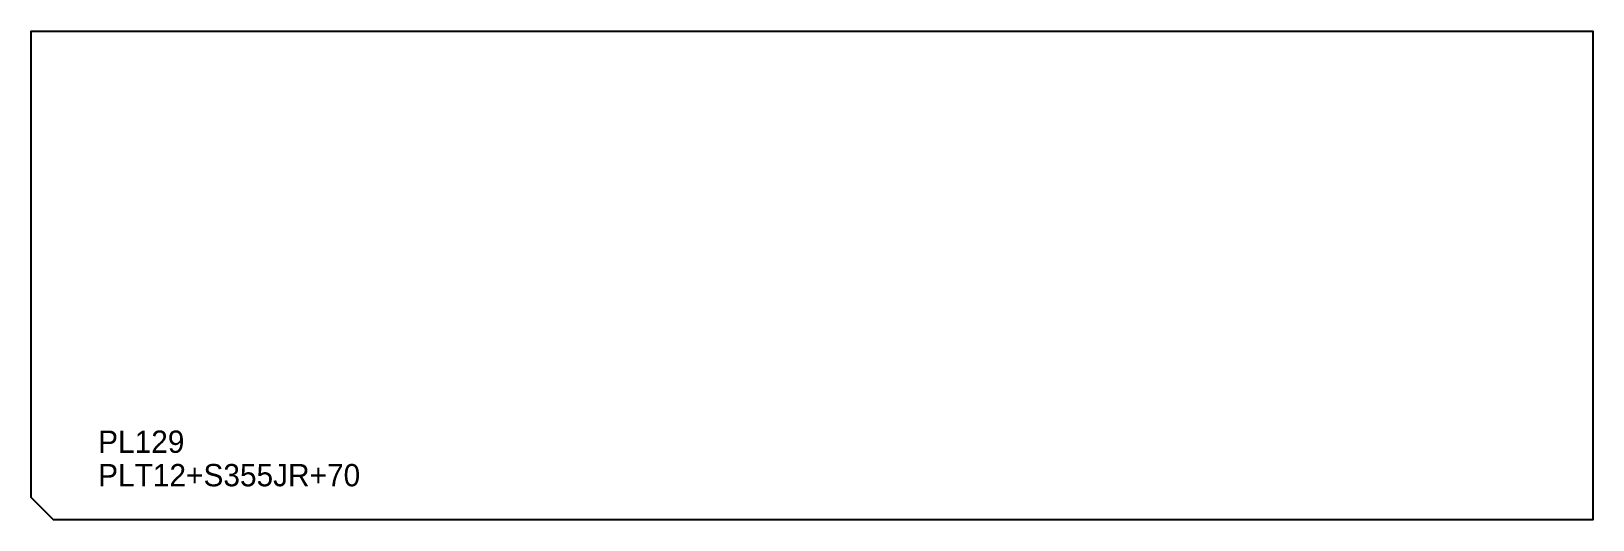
# Model space of a CAD drawing. Extents: x 0 to 700, y 0 to 219.
import ezdxf

# ---------------------------------------------------------------- set-up
doc = ezdxf.new("R2010")
doc.units = 0
for name, color, linetype in [('CUT', 7, 'CONTINUOUS'), ('SCRIBE', 3, 'CONTINUOUS'), ('TEXT', 7, 'CONTINUOUS')]:
    doc.layers.add(name, color=color, linetype=linetype)

msp = doc.modelspace()

# ---------------------------------------------------------------- linework, layer by layer
at = {"layer": 'CUT', "color": 7, "linetype": 'CONTINUOUS'}
msp.add_lwpolyline([(0, 10), (0, 219), (700, 219), (700, 0), (10, 0)], close=True, dxfattribs=at)

# ---------------------------------------------------------------- texts
at = {"layer": 'SCRIBE', "color": 3}
msp.add_text('PL129', height=10, dxfattribs=at).set_placement((30, 30))
at = {"layer": 'TEXT', "color": 7}
msp.add_text('PLT12+S355JR+70', height=10, dxfattribs=at).set_placement((30, 15))

doc.saveas('drawing.dxf')
